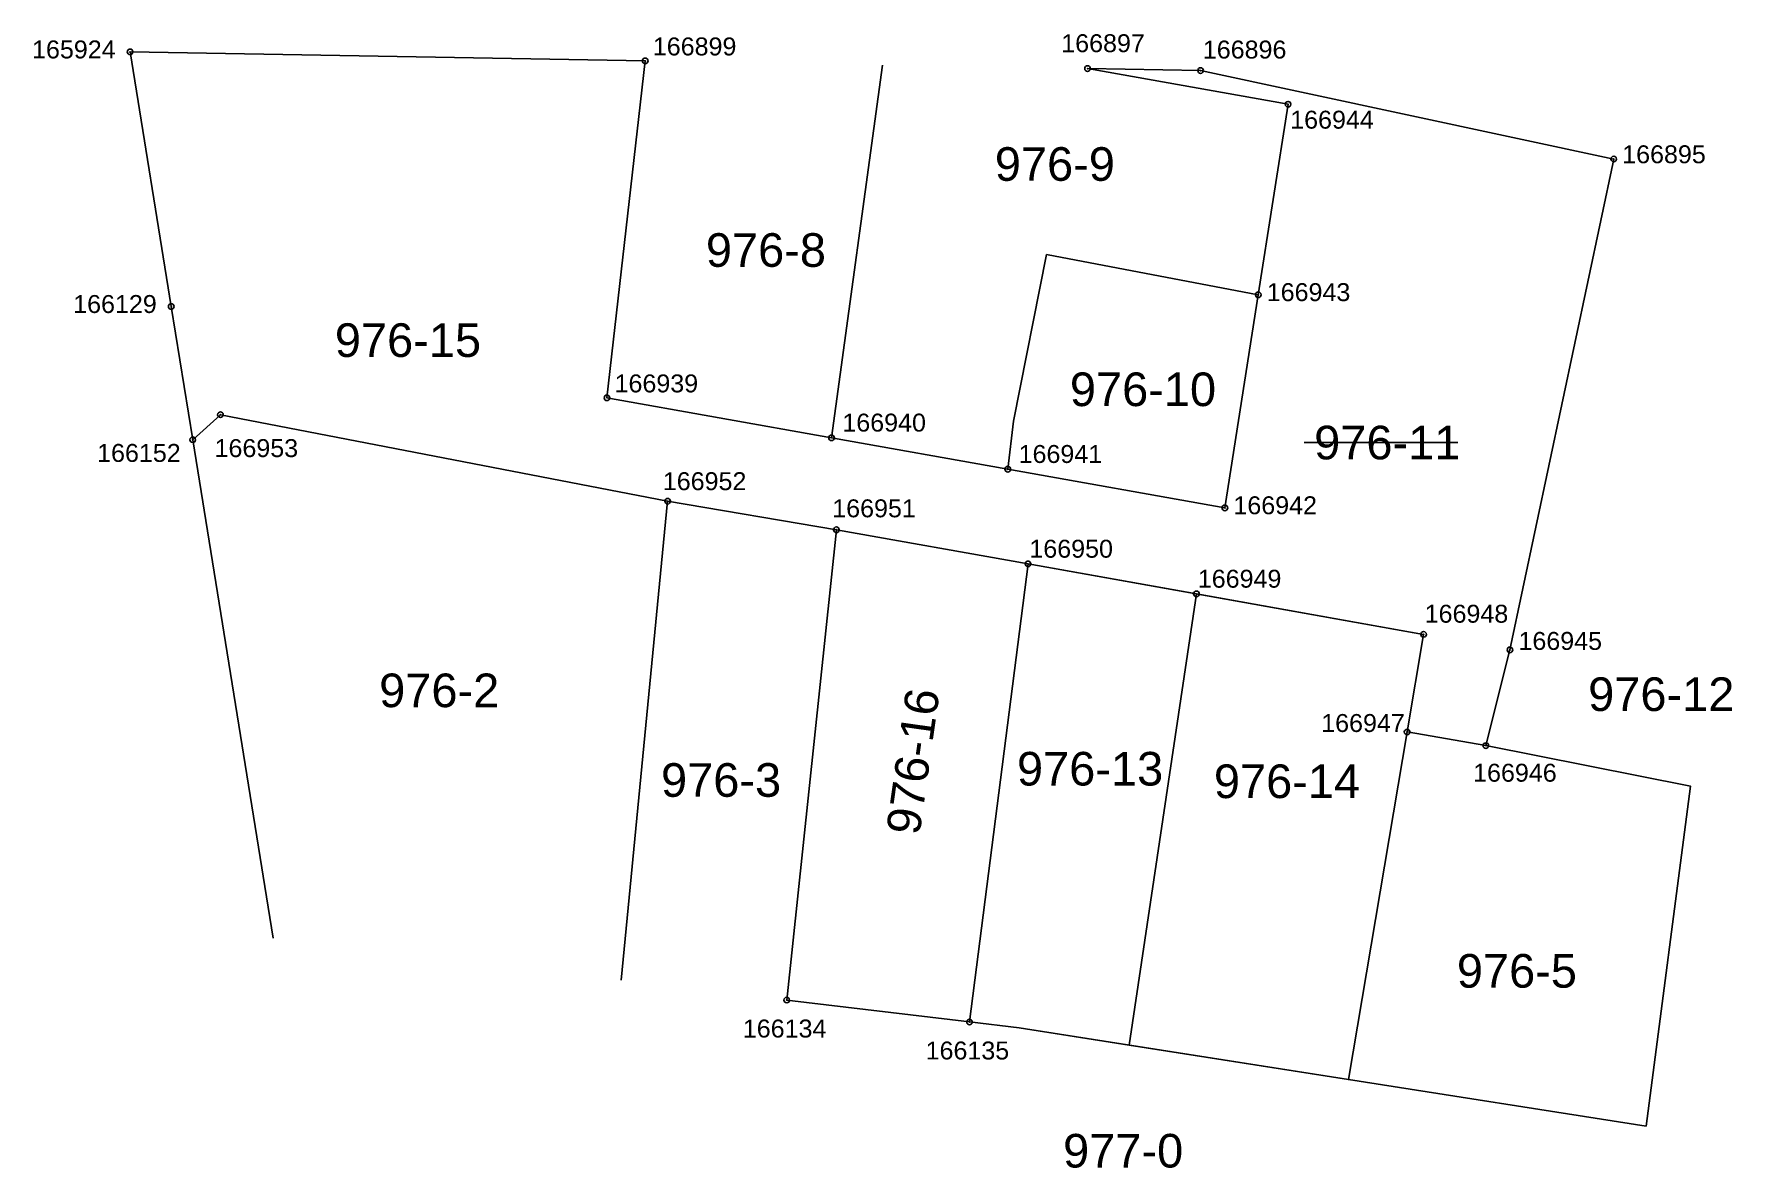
# Model space of a CAD drawing. Header units: metres. Extents: x 7512110.6 to 7512186.3, y 4691227.1 to 4691277.7.
import ezdxf
from ezdxf.enums import TextEntityAlignment as Align

# ---------------------------------------------------------------- set-up
doc = ezdxf.new("R2010")
doc.units = ezdxf.units.M
doc.header["$PDMODE"] = 32
doc.header["$PDSIZE"] = 0.25
for name, color, linetype in [('Nr e Pikave Gjeodezike te Parceles Baze', 7, 'Continuous'), ('Parcela-fqinje', 8, 'Continuous'), ('Parcele_baze', 250, 'Continuous'), ('Parcele_baze_txt', 250, 'Continuous'), ('Parcele_re', 1, 'Continuous'), ('Parcele_re_txt', 1, 'Continuous'), ('Pikat', 7, 'Continuous')]:
    doc.layers.add(name, color=color, linetype=linetype)
doc.layers.add('Parc-Re', color=1, linetype='Continuous', lineweight=0)
doc.styles.get("Standard").update_dxf_attribs({"font": 'arial.ttf'})

msp = doc.modelspace()

# ---------------------------------------------------------------- linework, layer by layer
at = {"flags": 128}
msp.add_lwpolyline([(7512116.687, 4691265.564), (7512114.852, 4691276.92), (7512137.833, 4691276.52), (7512136.126, 4691261.489), (7512146.146, 4691259.705), (7512154.008, 4691258.305), (7512163.695, 4691256.58), (7512165.183, 4691266.087), (7512166.513, 4691274.584), (7512157.566, 4691276.176), (7512162.612, 4691276.088), (7512181.04, 4691272.142), (7512176.412, 4691250.246), (7512175.336, 4691245.974), (7512171.824, 4691246.583), (7512172.56, 4691250.938), (7512162.425, 4691252.743), (7512154.911, 4691254.081), (7512152.302, 4691233.647), (7512144.147, 4691234.627), (7512146.362, 4691255.604), (7512138.835, 4691256.877), (7512118.884, 4691260.738), (7512117.647, 4691259.622), (7512116.687, 4691265.564)], close=True, dxfattribs=at)
at = {"layer": 'Parc-Re', "flags": 128}
for points in [[(7512181.04, 4691272.142), (7512162.612, 4691276.088), (7512157.566, 4691276.176), (7512166.513, 4691274.584), (7512165.183, 4691266.087), (7512163.695, 4691256.58), (7512154.008, 4691258.305), (7512146.146, 4691259.705), (7512136.126, 4691261.489), (7512137.833, 4691276.52), (7512114.852, 4691276.92), (7512116.687, 4691265.564), (7512117.647, 4691259.622), (7512118.884, 4691260.738), (7512138.835, 4691256.877), (7512146.362, 4691255.604), (7512154.911, 4691254.081), (7512162.425, 4691252.743), (7512172.56, 4691250.938), (7512171.824, 4691246.583), (7512175.336, 4691245.974), (7512176.412, 4691250.246)], [(7512154.911, 4691254.081), (7512146.362, 4691255.604), (7512144.147, 4691234.627), (7512152.302, 4691233.647)]]:
    msp.add_lwpolyline(points, close=True, dxfattribs=at)
at = {"layer": 'Parcela-fqinje', "flags": 128}
for points in [[(7512137.833, 4691276.52), (7512136.126, 4691261.489), (7512146.146, 4691259.705), (7512148.424, 4691276.335)], [(7512165.183, 4691266.087), (7512155.741, 4691267.881), (7512154.265, 4691260.451), (7512154.008, 4691258.305), (7512146.146, 4691259.705), (7512148.424, 4691276.335)], [(7512121.24, 4691237.382), (7512117.647, 4691259.622), (7512118.884, 4691260.738), (7512138.835, 4691256.877)], [(7512138.835, 4691256.877), (7512136.755, 4691235.516)], [(7512144.147, 4691234.627), (7512146.362, 4691255.604), (7512138.835, 4691256.877), (7512136.755, 4691235.516)]]:
    msp.add_lwpolyline(points, dxfattribs=at)
for points in [[(7512159.431, 4691232.61), (7512154.52, 4691233.38), (7512152.302, 4691233.647), (7512154.911, 4691254.081), (7512162.425, 4691252.743)], [(7512171.824, 4691246.583), (7512169.203, 4691231.079), (7512154.52, 4691233.38), (7512152.302, 4691233.647), (7512154.911, 4691254.081), (7512172.56, 4691250.938)], [(7512159.431, 4691232.61), (7512162.425, 4691252.743), (7512172.56, 4691250.938), (7512171.824, 4691246.583), (7512169.203, 4691231.079)], [(7512182.483, 4691228.998), (7512184.46, 4691244.173), (7512175.336, 4691245.974), (7512171.824, 4691246.583), (7512169.203, 4691231.079)]]:
    msp.add_lwpolyline(points, close=True, dxfattribs=at)
at = {"layer": 'Parcele_baze', "flags": 128}
msp.add_lwpolyline([(7512157.566, 4691276.176), (7512166.513, 4691274.584), (7512165.183, 4691266.087)], dxfattribs=at)
msp.add_lwpolyline([(7512165.183, 4691266.087), (7512155.741, 4691267.881), (7512154.265, 4691260.451), (7512154.008, 4691258.305), (7512163.695, 4691256.58)], close=True, dxfattribs=at)
at = {"layer": 'Parcele_re', "flags": 128}
msp.add_lwpolyline([(7512167.234, 4691259.494), (7512174.083, 4691259.494)], dxfattribs=at)
at = {"layer": 'Pikat'}
for p in [(7512114.852, 4691276.92), (7512137.833, 4691276.52), (7512157.566, 4691276.176), (7512162.612, 4691276.088), (7512166.513, 4691274.584), (7512181.04, 4691272.142), (7512165.183, 4691266.087), (7512116.687, 4691265.564), (7512136.126, 4691261.489), (7512118.884, 4691260.738), (7512117.647, 4691259.622), (7512146.146, 4691259.705), (7512154.008, 4691258.305), (7512138.835, 4691256.877), (7512163.695, 4691256.58), (7512146.362, 4691255.604), (7512154.911, 4691254.081), (7512162.425, 4691252.743), (7512172.56, 4691250.938), (7512176.412, 4691250.246), (7512171.824, 4691246.583), (7512175.336, 4691245.974), (7512144.147, 4691234.627), (7512152.302, 4691233.647)]:
    msp.add_point(p, dxfattribs=at)

# ---------------------------------------------------------------- texts
at = {"layer": 'Nr e Pikave Gjeodezike te Parceles Baze'}
for s, p in [('165924', (7512110.479, 4691276.629)), ('166899', (7512138.173, 4691276.763)), ('166897', (7512156.394, 4691276.908)), ('166896', (7512162.71, 4691276.625)), ('166944', (7512166.608, 4691273.496)), ('166895', (7512181.419, 4691271.953)), ('166129', (7512112.314, 4691265.273)), ('166943', (7512165.562, 4691265.803)), ('166939', (7512136.466, 4691261.732)), ('166940', (7512146.629, 4691259.984)), ('166152', (7512113.382, 4691258.632)), ('166953', (7512118.621, 4691258.846)), ('166941', (7512154.491, 4691258.584)), ('166952', (7512138.619, 4691257.371)), ('166951', (7512146.177, 4691256.16)), ('166942', (7512164.074, 4691256.296)), ('166950', (7512154.972, 4691254.358)), ('166949', (7512162.486, 4691253.02)), ('166948', (7512172.607, 4691251.458)), ('166945', (7512176.791, 4691250.246)), ('166947', (7512167.991, 4691246.583)), ('166946', (7512174.768, 4691244.366)), ('166134', (7512142.188, 4691232.955)), ('166135', (7512150.343, 4691231.975))]:
    msp.add_text(s, height=0.8, dxfattribs=at).set_placement(p)
at = {"layer": 'Parcela-fqinje'}
for s, p in [('976-9', (7512156.109, 4691271.919)), ('976-8', (7512143.219, 4691268.082)), ('976-10', (7512160.04, 4691261.87)), ('976-2', (7512128.643, 4691248.44)), ('976-12', (7512183.162, 4691248.27)), ('976-13', (7512157.68, 4691244.944)), ('976-3', (7512141.218, 4691244.442)), ('976-14', (7512166.465, 4691244.385)), ('976-5', (7512176.722, 4691235.928)), ('977-0', (7512159.155, 4691227.904))]:
    msp.add_text(s, height=1.5, dxfattribs=at).set_placement(p, align=Align.MIDDLE_CENTER)
at = {"layer": 'Parcele_baze_txt'}
msp.add_text('976-11', height=1.5, dxfattribs=at).set_placement((7512170.938, 4691259.494), align=Align.MIDDLE_CENTER)
at = {"layer": 'Parcele_re_txt'}
msp.add_text('976-15', height=1.5, dxfattribs=at).set_placement((7512127.249, 4691264.063), align=Align.MIDDLE_CENTER)
msp.add_text('976-16', height=1.5, rotation=82, dxfattribs=at).set_placement((7512149.777, 4691245.273), align=Align.MIDDLE_CENTER)

doc.saveas('drawing.dxf')
